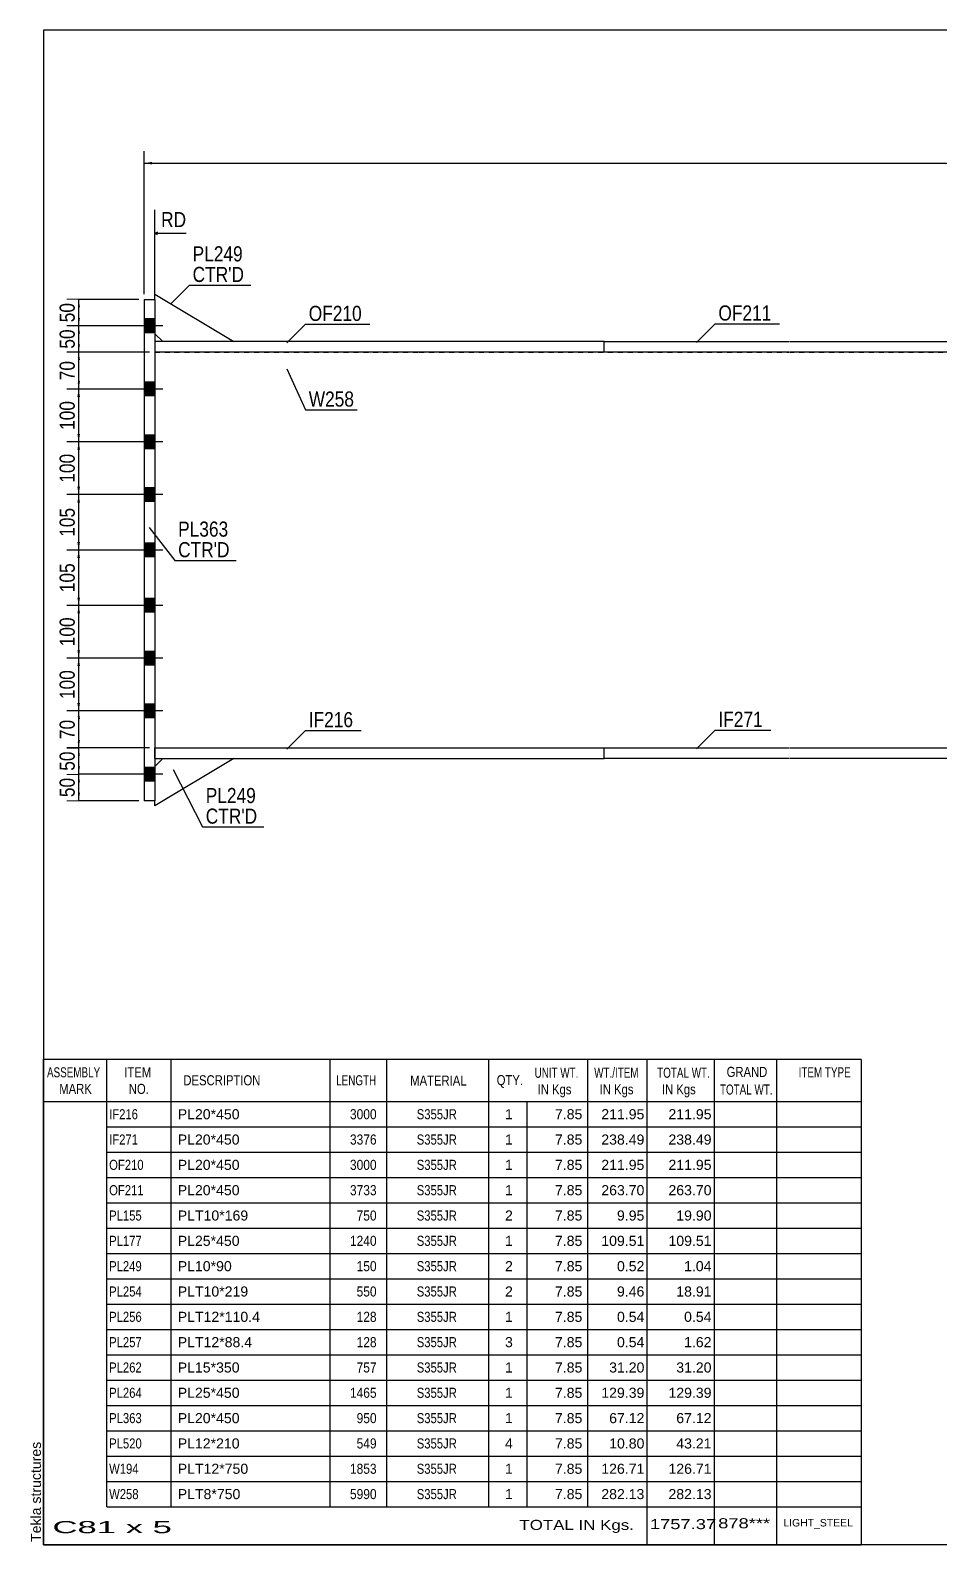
# Model space of a CAD drawing. Header units: millimetres. Extents: x -323 to 89, y -154 to 134.
# Drawn here: x -323.1 to -150.8, y -153.5 to 133.5 of the extents above; entities that cross this region are included whole.
import ezdxf

# ---------------------------------------------------------------- set-up
doc = ezdxf.new("R2010")
doc.units = ezdxf.units.MM
doc.linetypes.add('DXK_LINE_DOT1', pattern=[1.8814, 0.9407, -0.9407])
doc.styles.add('Arial', font='ARIAL.TTF', dxfattribs={"height": 0.2})
doc.styles.add('Arial Narrow', font='ARIALN.TTF', dxfattribs={"height": 0.2})

# ---------------------------------------------------------------- blocks, each defined once
blk = doc.blocks.new('Unknown-622304019-1210')
at = {"color": 5, "linetype": 'Continuous'}
for p, q in [((89.43, 133.51), (-320.57, 133.51)), ((-320.57, 133.51), (-320.57, -153.49)), ((89.43, -153.49), (89.43, 133.51)), ((-320.57, -153.49), (89.43, -153.49))]:
    blk.add_line(p, q, dxfattribs=at)
at = {"color": 174, "linetype": 'Continuous', "style": 'Arial'}
blk.add_text('Tekla structures', height=1.9102, rotation=90, dxfattribs=at).set_placement((-321.07, -152.99))
blk = doc.blocks.new('Part-622304019-8116 - 1231')
at = {"color": 2, "linetype": 'Continuous'}
for p, q in [((-299.5, 74.5), (-299.5, 72.5)), ((-249.5, 74.5), (-299.5, 74.5)), ((-249.5, 72.5), (-299.5, 72.5)), ((-214.4, 74.5), (-249.4, 74.5)), ((-214.4, 72.5), (-249.4, 72.5)), ((-214.4, 72.5), (-214.4, 74.5))]:
    blk.add_line(p, q, dxfattribs=at)
blk = doc.blocks.new('Part-622304019-8117 - 1231')
at = {"color": 2, "linetype": 'Continuous'}
for p, q in [((-214.4, 74.5), (-179.4, 74.5)), ((-214.4, 72.5), (-214.4, 74.5)), ((-179.4, 72.5), (-214.4, 72.5)), ((-179.3, 74.5), (-70.05, 74.5)), ((-70.05, 72.5), (-179.3, 72.5)), ((-70.05, 74.5), (-70.05, 72.5))]:
    blk.add_line(p, q, dxfattribs=at)
blk = doc.blocks.new('Part-622304019-8121 - 1231')
at = {"color": 2, "linetype": 'Continuous'}
for p, q in [((-299.5, -4.5), (-299.5, -2.5)), ((-299.5, -2.5), (-249.5, -2.5)), ((-249.4, -2.5), (-214.4, -2.5)), ((-214.4, -4.5), (-214.4, -2.5)), ((-299.5, -4.5), (-249.5, -4.5)), ((-249.4, -4.5), (-214.4, -4.5))]:
    blk.add_line(p, q, dxfattribs=at)
blk = doc.blocks.new('Part-622304019-8134 - 1231')
at = {"color": 2, "linetype": 'Continuous'}
for p, q in [((-301.5, 82.5), (-299.5, 82.5)), ((-301.5, 82.5), (-301.5, -12.5)), ((-299.5, 82.5), (-299.5, -12.5)), ((-299.5, -12.5), (-301.5, -12.5))]:
    blk.add_line(p, q, dxfattribs=at)
blk = doc.blocks.new('Part-622304019-8137 - 1231')
at = {"color": 2, "linetype": 'Continuous'}
for p, q in [((-299.5, 82.5), (-299.5, 83.5)), ((-299.5, 83.5), (-284.5, 74.5)), ((-299.5, 76), (-298, 74.5))]:
    blk.add_line(p, q, dxfattribs=at)
at = {"color": 7, "linetype": 'DXK_LINE_DOT1'}
for p, q in [((-299.5, 82.5), (-299.5, 76)), ((-284.5, 74.5), (-298, 74.5))]:
    blk.add_line(p, q, dxfattribs=at)
blk = doc.blocks.new('Part-622304019-8139 - 1231')
at = {"color": 2, "linetype": 'Continuous'}
for p, q in [((-284.5, -4.5), (-299.5, -13.5)), ((-298, -4.5), (-299.5, -6)), ((-299.5, -13.5), (-299.5, -12.5))]:
    blk.add_line(p, q, dxfattribs=at)
at = {"color": 7, "linetype": 'DXK_LINE_DOT1'}
for p, q in [((-298, -4.5), (-284.5, -4.5)), ((-299.5, -6), (-299.5, -12.5))]:
    blk.add_line(p, q, dxfattribs=at)
blk = doc.blocks.new('Part-622304019-8141 - 1231')
at = {"color": 2, "linetype": 'Continuous'}
for p, q in [((-214.4, -4.5), (-214.4, -2.5)), ((-214.4, -2.5), (-179.4, -2.5)), ((-179.3, -2.5), (-105.73, -2.5)), ((-105.73, -2.5), (-105.73, -4.5)), ((-179.4, -4.5), (-214.4, -4.5)), ((-105.73, -4.5), (-179.3, -4.5))]:
    blk.add_line(p, q, dxfattribs=at)
blk = doc.blocks.new('Part-622304019-8154 - 1231')
at = {"color": 7, "linetype": 'DXK_LINE_DOT1'}
for p, q in [((-299.5, 72.5), (-299.5, -2.5)), ((-299.5, 72.5), (-249.5, 72.5)), ((-249.4, 72.5), (-179.4, 72.5)), ((-179.3, 72.5), (-144.3, 72.5)), ((-144.3, 72.5), (-144.3, -2.5)), ((-299.5, -2.5), (-249.5, -2.5)), ((-249.4, -2.5), (-179.4, -2.5)), ((-179.3, -2.5), (-144.3, -2.5))]:
    blk.add_line(p, q, dxfattribs=at)
blk = doc.blocks.new('Bolt-622304019-8164 - 1231')
at = {"linetype": 'Continuous'}
for points in [[(-301.5, 78.8), (-301.5, 76.2), (-299.5, 76.2), (-299.5, 78.8)], [(-301.5, 78.8), (-301.5, 76.2), (-299.5, 76.2), (-299.5, 78.8)], [(-301.5, 66.8), (-301.5, 64.2), (-299.5, 64.2), (-299.5, 66.8)], [(-301.5, 66.8), (-301.5, 64.2), (-299.5, 64.2), (-299.5, 66.8)], [(-301.5, 56.8), (-301.5, 54.2), (-299.5, 54.2), (-299.5, 56.8)], [(-301.5, 56.8), (-301.5, 54.2), (-299.5, 54.2), (-299.5, 56.8)], [(-301.5, 46.8), (-301.5, 44.2), (-299.5, 44.2), (-299.5, 46.8)], [(-301.5, 46.8), (-301.5, 44.2), (-299.5, 44.2), (-299.5, 46.8)], [(-301.5, 36.3), (-301.5, 33.7), (-299.5, 33.7), (-299.5, 36.3)], [(-301.5, 36.3), (-301.5, 33.7), (-299.5, 33.7), (-299.5, 36.3)], [(-301.5, 25.8), (-301.5, 23.2), (-299.5, 23.2), (-299.5, 25.8)], [(-301.5, 25.8), (-301.5, 23.2), (-299.5, 23.2), (-299.5, 25.8)], [(-301.5, 15.8), (-301.5, 13.2), (-299.5, 13.2), (-299.5, 15.8)], [(-301.5, 15.8), (-301.5, 13.2), (-299.5, 13.2), (-299.5, 15.8)], [(-301.5, 5.8), (-301.5, 3.2), (-299.5, 3.2), (-299.5, 5.8)], [(-301.5, 5.8), (-301.5, 3.2), (-299.5, 3.2), (-299.5, 5.8)], [(-301.5, -6.2), (-301.5, -8.8), (-299.5, -8.8), (-299.5, -6.2)], [(-301.5, -6.2), (-301.5, -8.8), (-299.5, -8.8), (-299.5, -6.2)]]:
    blk.add_hatch(color=3, dxfattribs=at).paths.add_polyline_path(points)
at = {"color": 3, "linetype": 'Continuous'}
for p, q in [((-298, 77.5), (-307, 77.5)), ((-298, 77.5), (-307, 77.5)), ((-299.5, 78.8), (-301.5, 78.8)), ((-299.5, 78.8), (-301.5, 78.8)), ((-299.5, 76.2), (-301.5, 76.2)), ((-299.5, 76.2), (-301.5, 76.2)), ((-299.5, 66.8), (-301.5, 66.8)), ((-299.5, 66.8), (-301.5, 66.8)), ((-298, 65.5), (-307, 65.5)), ((-298, 65.5), (-307, 65.5)), ((-299.5, 64.2), (-301.5, 64.2)), ((-299.5, 64.2), (-301.5, 64.2)), ((-298, 55.5), (-307, 55.5)), ((-298, 55.5), (-307, 55.5)), ((-299.5, 56.8), (-301.5, 56.8)), ((-299.5, 56.8), (-301.5, 56.8)), ((-299.5, 54.2), (-301.5, 54.2)), ((-299.5, 54.2), (-301.5, 54.2)), ((-299.5, 46.8), (-301.5, 46.8)), ((-299.5, 46.8), (-301.5, 46.8)), ((-298, 45.5), (-307, 45.5)), ((-298, 45.5), (-307, 45.5)), ((-299.5, 44.2), (-301.5, 44.2)), ((-299.5, 44.2), (-301.5, 44.2)), ((-298, 35), (-307, 35)), ((-298, 35), (-307, 35)), ((-299.5, 36.3), (-301.5, 36.3)), ((-299.5, 36.3), (-301.5, 36.3)), ((-299.5, 33.7), (-301.5, 33.7)), ((-299.5, 33.7), (-301.5, 33.7)), ((-298, 24.5), (-307, 24.5)), ((-298, 24.5), (-307, 24.5)), ((-299.5, 25.8), (-301.5, 25.8)), ((-299.5, 25.8), (-301.5, 25.8)), ((-299.5, 23.2), (-301.5, 23.2)), ((-299.5, 23.2), (-301.5, 23.2)), ((-298, 14.5), (-307, 14.5)), ((-298, 14.5), (-307, 14.5)), ((-299.5, 15.8), (-301.5, 15.8)), ((-299.5, 15.8), (-301.5, 15.8)), ((-299.5, 13.2), (-301.5, 13.2)), ((-299.5, 13.2), (-301.5, 13.2)), ((-299.5, 5.8), (-301.5, 5.8)), ((-299.5, 5.8), (-301.5, 5.8)), ((-298, 4.5), (-307, 4.5)), ((-298, 4.5), (-307, 4.5)), ((-299.5, 3.2), (-301.5, 3.2)), ((-299.5, 3.2), (-301.5, 3.2)), ((-298, -7.5), (-307, -7.5)), ((-298, -7.5), (-307, -7.5)), ((-299.5, -6.2), (-301.5, -6.2)), ((-299.5, -6.2), (-301.5, -6.2)), ((-299.5, -8.8), (-301.5, -8.8)), ((-299.5, -8.8), (-301.5, -8.8))]:
    blk.add_line(p, q, dxfattribs=at)
blk = doc.blocks.new('StraightDimension-622304019-11307 - 1231')
at = {"linetype": 'Continuous'}
for points in [[(-314.17, 44), (-313.92, 45.5), (-313.67, 44)], [(-313.67, 36.5), (-313.92, 35), (-314.17, 36.5)]]:
    blk.add_hatch(color=7, dxfattribs=at).paths.add_polyline_path(points)
at = {"color": 7, "linetype": 'Continuous'}
for p, q in [((-306.25, 45.5), (-316.17, 45.5)), ((-313.92, 35), (-313.92, 45.5)), ((-306.25, 35), (-316.17, 35))]:
    blk.add_line(p, q, dxfattribs=at)
at = {"color": 0}
blk.add_wipeout([(-314.07, 43.59), (-318.27, 43.59), (-318.27, 36.91), (-314.07, 36.91)], dxfattribs=at)
at = {"color": 3, "style": 'Arial Narrow'}
blk.add_text('105', height=2.863, rotation=90.0002, dxfattribs=at).set_placement((-314.67, 37.51))
blk = doc.blocks.new('StraightDimension-622304019-11302 - 1231')
at = {"linetype": 'Continuous'}
for points in [[(-314.17, 81), (-313.92, 82.5), (-313.67, 81)], [(-313.67, 79), (-313.92, 77.5), (-314.17, 79)]]:
    blk.add_hatch(color=7, dxfattribs=at).paths.add_polyline_path(points)
at = {"color": 7, "linetype": 'Continuous'}
for p, q in [((-302.5, 82.5), (-316.17, 82.5)), ((-313.92, 77.5), (-313.92, 82.5)), ((-306.25, 77.5), (-316.17, 77.5))]:
    blk.add_line(p, q, dxfattribs=at)
at = {"color": 0}
blk.add_wipeout([(-314.07, 82.43), (-318.27, 82.43), (-318.27, 77.57), (-314.07, 77.57)], dxfattribs=at)
at = {"color": 3, "style": 'Arial Narrow'}
blk.add_text('50', height=2.863, rotation=90.0002, dxfattribs=at).set_placement((-314.67, 78.17))
blk = doc.blocks.new('StraightDimension-622304019-11308 - 1231')
at = {"linetype": 'Continuous'}
for points in [[(-314.17, 33.5), (-313.92, 35), (-313.67, 33.5)], [(-313.67, 26), (-313.92, 24.5), (-314.17, 26)]]:
    blk.add_hatch(color=7, dxfattribs=at).paths.add_polyline_path(points)
at = {"color": 7, "linetype": 'Continuous'}
for p, q in [((-306.25, 35), (-316.17, 35)), ((-313.92, 24.5), (-313.92, 35)), ((-306.25, 24.5), (-316.17, 24.5))]:
    blk.add_line(p, q, dxfattribs=at)
at = {"color": 0}
blk.add_wipeout([(-314.07, 33.09), (-318.27, 33.09), (-318.27, 26.41), (-314.07, 26.41)], dxfattribs=at)
at = {"color": 3, "style": 'Arial Narrow'}
blk.add_text('105', height=2.863, rotation=90.0002, dxfattribs=at).set_placement((-314.67, 27.01))
blk = doc.blocks.new('StraightDimension-622304019-11823 - 1231')
at = {"linetype": 'Continuous'}
blk.add_hatch(color=7, dxfattribs=at).paths.add_polyline_path([(-107.23, 94.5), (-105.73, 94.25), (-107.23, 94)])
at = {"color": 7, "linetype": 'Continuous'}
for p, q in [((-105.73, -1.5), (-105.73, 98.75)), ((-115.79, 94.25), (-105.73, 94.25))]:
    blk.add_line(p, q, dxfattribs=at)
at = {"color": 0, "linetype": 'Continuous'}
blk.add_wipeout([(-292.97, 95.6), (-292.97, 99.8), (-298.91, 99.8), (-298.91, 95.6)], dxfattribs=at)
at = {"color": 7, "linetype": 'Continuous'}
for p, q in [((-299.5, 83.5), (-299.5, 99.5)), ((-299, 95.25), (-299.5, 95)), ((-299, 94.75), (-299.5, 95)), ((-293.57, 95), (-299.5, 95))]:
    blk.add_line(p, q, dxfattribs=at)
at = {"color": 3, "linetype": 'Continuous', "style": 'Arial Narrow'}
blk.add_text('RD', height=2.863, dxfattribs=at).set_placement((-298.31, 96.2))
at = {"color": 0}
blk.add_wipeout([(-106.5, 95.15), (-106.5, 99.35), (-115.02, 99.35), (-115.02, 95.15)], dxfattribs=at)
at = {"color": 3, "style": 'Arial Narrow'}
blk.add_text('6376', height=2.863, dxfattribs=at).set_placement((-114.42, 95.75))
blk = doc.blocks.new('StraightDimension-622304019-11313 - 1231')
at = {"linetype": 'Continuous'}
for points in [[(-314.17, -9), (-313.92, -7.5), (-313.67, -9)], [(-313.67, -11), (-313.92, -12.5), (-314.17, -11)]]:
    blk.add_hatch(color=7, dxfattribs=at).paths.add_polyline_path(points)
at = {"color": 7, "linetype": 'Continuous'}
for p, q in [((-306.25, -7.5), (-316.17, -7.5)), ((-313.92, -12.5), (-313.92, -7.5)), ((-302.5, -12.5), (-316.17, -12.5))]:
    blk.add_line(p, q, dxfattribs=at)
at = {"color": 0}
blk.add_wipeout([(-314.07, -7.57), (-318.27, -7.57), (-318.27, -12.43), (-314.07, -12.43)], dxfattribs=at)
at = {"color": 3, "style": 'Arial Narrow'}
blk.add_text('50', height=2.863, rotation=90.0002, dxfattribs=at).set_placement((-314.67, -11.83))
blk = doc.blocks.new('StraightDimension-622304019-11312 - 1231')
at = {"linetype": 'Continuous'}
for points in [[(-314.17, -4), (-313.92, -2.5), (-313.67, -4)], [(-313.67, -6), (-313.92, -7.5), (-314.17, -6)]]:
    blk.add_hatch(color=7, dxfattribs=at).paths.add_polyline_path(points)
at = {"color": 7, "linetype": 'Continuous'}
for p, q in [((-300.5, -2.5), (-316.17, -2.5)), ((-313.92, -7.5), (-313.92, -2.5)), ((-306.25, -7.5), (-316.17, -7.5))]:
    blk.add_line(p, q, dxfattribs=at)
at = {"color": 0}
blk.add_wipeout([(-314.07, -2.57), (-318.27, -2.57), (-318.27, -7.43), (-314.07, -7.43)], dxfattribs=at)
at = {"color": 3, "style": 'Arial Narrow'}
blk.add_text('50', height=2.863, rotation=90.0002, dxfattribs=at).set_placement((-314.67, -6.83))
blk = doc.blocks.new('StraightDimension-622304019-11311 - 1231')
at = {"linetype": 'Continuous'}
for points in [[(-314.17, 3), (-313.92, 4.5), (-313.67, 3)], [(-313.67, -1), (-313.92, -2.5), (-314.17, -1)]]:
    blk.add_hatch(color=7, dxfattribs=at).paths.add_polyline_path(points)
at = {"color": 7, "linetype": 'Continuous'}
for p, q in [((-306.25, 4.5), (-316.17, 4.5)), ((-313.92, -2.5), (-313.92, 4.5)), ((-300.5, -2.5), (-316.17, -2.5))]:
    blk.add_line(p, q, dxfattribs=at)
at = {"color": 0}
blk.add_wipeout([(-314.07, 3.43), (-318.27, 3.43), (-318.27, -1.43), (-314.07, -1.43)], dxfattribs=at)
at = {"color": 3, "style": 'Arial Narrow'}
blk.add_text('70', height=2.863, rotation=90.0002, dxfattribs=at).set_placement((-314.67, -0.83))
blk = doc.blocks.new('StraightDimension-622304019-11305 - 1231')
at = {"linetype": 'Continuous'}
for points in [[(-314.17, 64.02), (-313.92, 65.52), (-313.67, 64.02)], [(-313.67, 57), (-313.92, 55.5), (-314.17, 57)]]:
    blk.add_hatch(color=7, dxfattribs=at).paths.add_polyline_path(points)
at = {"color": 7, "linetype": 'Continuous'}
for p, q in [((-306.25, 65.52), (-316.17, 65.52)), ((-313.92, 55.5), (-313.92, 65.52)), ((-306.25, 55.5), (-316.17, 55.5))]:
    blk.add_line(p, q, dxfattribs=at)
at = {"color": 0}
blk.add_wipeout([(-314.07, 63.85), (-318.27, 63.85), (-318.27, 57.17), (-314.07, 57.17)], dxfattribs=at)
at = {"color": 3, "style": 'Arial Narrow'}
blk.add_text('100', height=2.863, rotation=90.0002, dxfattribs=at).set_placement((-314.67, 57.77))
blk = doc.blocks.new('StraightDimension-622304019-11306 - 1231')
at = {"linetype": 'Continuous'}
for points in [[(-314.17, 54), (-313.92, 55.5), (-313.67, 54)], [(-313.67, 47), (-313.92, 45.5), (-314.17, 47)]]:
    blk.add_hatch(color=7, dxfattribs=at).paths.add_polyline_path(points)
at = {"color": 7, "linetype": 'Continuous'}
for p, q in [((-306.25, 55.5), (-316.17, 55.5)), ((-313.92, 45.5), (-313.92, 55.5)), ((-306.25, 45.5), (-316.17, 45.5))]:
    blk.add_line(p, q, dxfattribs=at)
at = {"color": 0}
blk.add_wipeout([(-314.07, 53.84), (-318.27, 53.84), (-318.27, 47.16), (-314.07, 47.16)], dxfattribs=at)
at = {"color": 3, "style": 'Arial Narrow'}
blk.add_text('100', height=2.863, rotation=90.0002, dxfattribs=at).set_placement((-314.67, 47.76))
blk = doc.blocks.new('StraightDimension-622304019-1991 - 1231')
at = {"linetype": 'Continuous'}
for points in [[(-300, 108.08), (-301.5, 108.33), (-300, 108.58)], [(52.45, 108.58), (53.95, 108.33), (52.45, 108.08)]]:
    blk.add_hatch(color=7, dxfattribs=at).paths.add_polyline_path(points)
at = {"color": 7, "linetype": 'Continuous'}
for p, q in [((-301.5, 83.5), (-301.5, 110.58)), ((53.95, 73.5), (53.95, 110.58)), ((-301.5, 108.33), (53.95, 108.33))]:
    blk.add_line(p, q, dxfattribs=at)
at = {"color": 0}
blk.add_wipeout([(-119.52, 108.48), (-119.52, 112.68), (-128.03, 112.68), (-128.03, 108.48)], dxfattribs=at)
at = {"color": 3, "style": 'Arial Narrow'}
blk.add_text('7993', height=2.863, dxfattribs=at).set_placement((-127.43, 109.08))
blk = doc.blocks.new('StraightDimension-622304019-11303 - 1231')
at = {"linetype": 'Continuous'}
for points in [[(-314.17, 76), (-313.92, 77.5), (-313.67, 76)], [(-313.67, 74), (-313.92, 72.5), (-314.17, 74)]]:
    blk.add_hatch(color=7, dxfattribs=at).paths.add_polyline_path(points)
at = {"color": 7, "linetype": 'Continuous'}
for p, q in [((-306.25, 77.5), (-316.17, 77.5)), ((-313.92, 72.5), (-313.92, 77.5)), ((-300.5, 72.5), (-316.17, 72.5))]:
    blk.add_line(p, q, dxfattribs=at)
at = {"color": 0}
blk.add_wipeout([(-314.07, 77.43), (-318.27, 77.43), (-318.27, 72.57), (-314.07, 72.57)], dxfattribs=at)
at = {"color": 3, "style": 'Arial Narrow'}
blk.add_text('50', height=2.863, rotation=90.0002, dxfattribs=at).set_placement((-314.67, 73.17))
blk = doc.blocks.new('StraightDimension-622304019-11304 - 1231')
at = {"linetype": 'Continuous'}
for points in [[(-314.17, 71), (-313.92, 72.5), (-313.67, 71)], [(-313.67, 67.02), (-313.92, 65.52), (-314.17, 67.02)]]:
    blk.add_hatch(color=7, dxfattribs=at).paths.add_polyline_path(points)
at = {"color": 7, "linetype": 'Continuous'}
for p, q in [((-300.5, 72.5), (-316.17, 72.5)), ((-313.92, 65.52), (-313.92, 72.5)), ((-306.25, 65.52), (-316.17, 65.52))]:
    blk.add_line(p, q, dxfattribs=at)
at = {"color": 0}
blk.add_wipeout([(-314.07, 71.44), (-318.27, 71.44), (-318.27, 66.58), (-314.07, 66.58)], dxfattribs=at)
at = {"color": 3, "style": 'Arial Narrow'}
blk.add_text('70', height=2.863, rotation=90.0002, dxfattribs=at).set_placement((-314.67, 67.18))
blk = doc.blocks.new('StraightDimension-622304019-11309 - 1231')
at = {"linetype": 'Continuous'}
for points in [[(-314.17, 23), (-313.92, 24.5), (-313.67, 23)], [(-313.67, 16), (-313.92, 14.5), (-314.17, 16)]]:
    blk.add_hatch(color=7, dxfattribs=at).paths.add_polyline_path(points)
at = {"color": 7, "linetype": 'Continuous'}
for p, q in [((-306.25, 24.5), (-316.17, 24.5)), ((-313.92, 14.5), (-313.92, 24.5)), ((-306.25, 14.5), (-316.17, 14.5))]:
    blk.add_line(p, q, dxfattribs=at)
at = {"color": 0}
blk.add_wipeout([(-314.07, 22.84), (-318.27, 22.84), (-318.27, 16.16), (-314.07, 16.16)], dxfattribs=at)
at = {"color": 3, "style": 'Arial Narrow'}
blk.add_text('100', height=2.863, rotation=90.0002, dxfattribs=at).set_placement((-314.67, 16.76))
blk = doc.blocks.new('StraightDimension-622304019-11310 - 1231')
at = {"linetype": 'Continuous'}
for points in [[(-314.17, 13), (-313.92, 14.5), (-313.67, 13)], [(-313.67, 6), (-313.92, 4.5), (-314.17, 6)]]:
    blk.add_hatch(color=7, dxfattribs=at).paths.add_polyline_path(points)
at = {"color": 7, "linetype": 'Continuous'}
for p, q in [((-306.25, 14.5), (-316.17, 14.5)), ((-313.92, 4.5), (-313.92, 14.5)), ((-306.25, 4.5), (-316.17, 4.5))]:
    blk.add_line(p, q, dxfattribs=at)
at = {"color": 0}
blk.add_wipeout([(-314.07, 12.84), (-318.27, 12.84), (-318.27, 6.16), (-314.07, 6.16)], dxfattribs=at)
at = {"color": 3, "style": 'Arial Narrow'}
blk.add_text('100', height=2.863, rotation=90.0002, dxfattribs=at).set_placement((-314.67, 6.76))
blk = doc.blocks.new('CBS_BOM-622304019-13634')
at = {"color": 7, "linetype": 'Continuous'}
for p, q in [((-320.6, -69.52), (-320.6, -61.52)), ((-320.6, -61.52), (-165.68, -61.52)), ((-308.6, -69.52), (-308.6, -61.52)), ((-296.41, -69.52), (-296.41, -61.52)), ((-266.25, -69.52), (-266.25, -61.52)), ((-255.57, -69.52), (-255.57, -61.52)), ((-236.25, -69.52), (-236.25, -61.52)), ((-217.45, -69.52), (-217.45, -61.52)), ((-206.24, -69.52), (-206.24, -61.52)), ((-193.45, -69.52), (-193.45, -61.52)), ((-181.7, -69.52), (-181.7, -61.52)), ((-165.68, -61.53), (-165.68, -69.51)), ((-320.6, -69.52), (-165.68, -69.52)), ((-320.6, -74.32), (-320.6, -69.52)), ((-308.6, -74.32), (-308.6, -69.52)), ((-296.41, -74.32), (-296.41, -69.52)), ((-266.25, -74.32), (-266.25, -69.52)), ((-255.57, -74.32), (-255.57, -69.52)), ((-236.25, -74.32), (-236.25, -69.52)), ((-228.99, -74.32), (-228.99, -69.52)), ((-217.45, -74.32), (-217.45, -69.52)), ((-206.24, -74.32), (-206.24, -69.52)), ((-193.45, -74.32), (-193.45, -69.52)), ((-181.69, -74.32), (-181.69, -69.52)), ((-165.68, -69.52), (-165.68, -74.32)), ((-320.6, -79.12), (-320.6, -74.32)), ((-308.6, -74.32), (-165.68, -74.32)), ((-308.6, -79.12), (-308.6, -74.32)), ((-296.41, -79.12), (-296.41, -74.32)), ((-266.25, -79.12), (-266.25, -74.32)), ((-255.57, -79.12), (-255.57, -74.32)), ((-236.25, -79.12), (-236.25, -74.32)), ((-228.99, -79.12), (-228.99, -74.32)), ((-217.45, -79.12), (-217.45, -74.32)), ((-206.24, -79.12), (-206.24, -74.32)), ((-193.45, -79.12), (-193.45, -74.32)), ((-181.69, -79.12), (-181.69, -74.32)), ((-165.68, -74.32), (-165.68, -79.12)), ((-320.6, -83.92), (-320.6, -79.12)), ((-308.6, -79.12), (-165.68, -79.12)), ((-308.6, -83.92), (-308.6, -79.12)), ((-296.41, -83.92), (-296.41, -79.12)), ((-266.25, -83.92), (-266.25, -79.12)), ((-255.57, -83.92), (-255.57, -79.12)), ((-236.25, -83.92), (-236.25, -79.12)), ((-228.99, -83.92), (-228.99, -79.12)), ((-217.45, -83.92), (-217.45, -79.12)), ((-206.24, -83.92), (-206.24, -79.12)), ((-193.45, -83.92), (-193.45, -79.12)), ((-181.69, -83.92), (-181.69, -79.12)), ((-165.68, -79.12), (-165.68, -83.92)), ((-320.6, -88.72), (-320.6, -83.92)), ((-308.6, -83.92), (-165.68, -83.92)), ((-308.6, -88.72), (-308.6, -83.92)), ((-296.41, -88.72), (-296.41, -83.92)), ((-266.25, -88.72), (-266.25, -83.92)), ((-255.57, -88.72), (-255.57, -83.92)), ((-236.25, -88.72), (-236.25, -83.92)), ((-228.99, -88.72), (-228.99, -83.92)), ((-217.45, -88.72), (-217.45, -83.92)), ((-206.24, -88.72), (-206.24, -83.92)), ((-193.45, -88.72), (-193.45, -83.92)), ((-181.69, -88.72), (-181.69, -83.92)), ((-165.68, -83.92), (-165.68, -88.72)), ((-320.6, -93.52), (-320.6, -88.72)), ((-308.6, -88.72), (-165.68, -88.72)), ((-308.6, -93.52), (-308.6, -88.72)), ((-296.41, -93.52), (-296.41, -88.72)), ((-266.25, -93.52), (-266.25, -88.72)), ((-255.57, -93.52), (-255.57, -88.72)), ((-236.25, -93.52), (-236.25, -88.72)), ((-228.99, -93.52), (-228.99, -88.72)), ((-217.45, -93.52), (-217.45, -88.72)), ((-206.24, -93.52), (-206.24, -88.72)), ((-193.45, -93.52), (-193.45, -88.72)), ((-181.69, -93.52), (-181.69, -88.72)), ((-165.68, -88.72), (-165.68, -93.52)), ((-320.6, -98.32), (-320.6, -93.52)), ((-308.6, -93.52), (-165.68, -93.52)), ((-308.6, -98.32), (-308.6, -93.52)), ((-296.41, -98.32), (-296.41, -93.52)), ((-266.25, -98.32), (-266.25, -93.52)), ((-255.57, -98.32), (-255.57, -93.52)), ((-236.25, -98.32), (-236.25, -93.52)), ((-228.99, -98.32), (-228.99, -93.52)), ((-217.45, -98.32), (-217.45, -93.52)), ((-206.24, -98.32), (-206.24, -93.52)), ((-193.45, -98.32), (-193.45, -93.52)), ((-181.69, -98.32), (-181.69, -93.52)), ((-165.68, -93.52), (-165.68, -98.32)), ((-320.6, -103.12), (-320.6, -98.32)), ((-308.6, -98.32), (-165.68, -98.32)), ((-308.6, -103.12), (-308.6, -98.32)), ((-296.41, -103.12), (-296.41, -98.32)), ((-266.25, -103.12), (-266.25, -98.32)), ((-255.57, -103.12), (-255.57, -98.32)), ((-236.25, -103.12), (-236.25, -98.32)), ((-228.99, -103.12), (-228.99, -98.32)), ((-217.45, -103.12), (-217.45, -98.32)), ((-206.24, -103.12), (-206.24, -98.32)), ((-193.45, -103.12), (-193.45, -98.32)), ((-181.69, -103.12), (-181.69, -98.32)), ((-165.68, -98.32), (-165.68, -103.12)), ((-320.6, -107.92), (-320.6, -103.12)), ((-308.6, -103.12), (-165.68, -103.12)), ((-308.6, -107.92), (-308.6, -103.12)), ((-296.41, -107.92), (-296.41, -103.12)), ((-266.25, -107.92), (-266.25, -103.12)), ((-255.57, -107.92), (-255.57, -103.12)), ((-236.25, -107.92), (-236.25, -103.12)), ((-228.99, -107.92), (-228.99, -103.12)), ((-217.45, -107.92), (-217.45, -103.12)), ((-206.24, -107.92), (-206.24, -103.12)), ((-193.45, -107.92), (-193.45, -103.12)), ((-181.69, -107.92), (-181.69, -103.12)), ((-165.68, -103.12), (-165.68, -107.92)), ((-320.6, -112.72), (-320.6, -107.92)), ((-308.6, -107.92), (-165.68, -107.92)), ((-308.6, -112.72), (-308.6, -107.92)), ((-296.41, -112.72), (-296.41, -107.92)), ((-266.25, -112.72), (-266.25, -107.92)), ((-255.57, -112.72), (-255.57, -107.92)), ((-236.25, -112.72), (-236.25, -107.92)), ((-228.99, -112.72), (-228.99, -107.92)), ((-217.45, -112.72), (-217.45, -107.92)), ((-206.24, -112.72), (-206.24, -107.92)), ((-193.45, -112.72), (-193.45, -107.92)), ((-181.69, -112.72), (-181.69, -107.92)), ((-165.68, -107.92), (-165.68, -112.72)), ((-320.6, -117.52), (-320.6, -112.72)), ((-308.6, -112.72), (-165.68, -112.72)), ((-308.6, -117.52), (-308.6, -112.72)), ((-296.41, -117.52), (-296.41, -112.72)), ((-266.25, -117.52), (-266.25, -112.72)), ((-255.57, -117.52), (-255.57, -112.72)), ((-236.25, -117.52), (-236.25, -112.72)), ((-228.99, -117.52), (-228.99, -112.72)), ((-217.45, -117.52), (-217.45, -112.72)), ((-206.24, -117.52), (-206.24, -112.72)), ((-193.45, -117.52), (-193.45, -112.72)), ((-181.69, -117.52), (-181.69, -112.72)), ((-165.68, -112.72), (-165.68, -117.52)), ((-320.6, -122.32), (-320.6, -117.52)), ((-308.6, -117.52), (-165.68, -117.52)), ((-308.6, -122.32), (-308.6, -117.52)), ((-296.41, -122.32), (-296.41, -117.52)), ((-266.25, -122.32), (-266.25, -117.52)), ((-255.57, -122.32), (-255.57, -117.52)), ((-236.25, -122.32), (-236.25, -117.52)), ((-228.99, -122.32), (-228.99, -117.52)), ((-217.45, -122.32), (-217.45, -117.52)), ((-206.24, -122.32), (-206.24, -117.52)), ((-193.45, -122.32), (-193.45, -117.52)), ((-181.69, -122.32), (-181.69, -117.52)), ((-165.68, -117.52), (-165.68, -122.32)), ((-320.6, -127.12), (-320.6, -122.32)), ((-308.6, -122.32), (-165.68, -122.32)), ((-308.6, -127.12), (-308.6, -122.32)), ((-296.41, -127.12), (-296.41, -122.32)), ((-266.25, -127.12), (-266.25, -122.32)), ((-255.57, -127.12), (-255.57, -122.32)), ((-236.25, -127.12), (-236.25, -122.32)), ((-228.99, -127.12), (-228.99, -122.32)), ((-217.45, -127.12), (-217.45, -122.32)), ((-206.24, -127.12), (-206.24, -122.32)), ((-193.45, -127.12), (-193.45, -122.32)), ((-181.69, -127.12), (-181.69, -122.32)), ((-165.68, -122.32), (-165.68, -127.12)), ((-320.6, -131.92), (-320.6, -127.12)), ((-308.6, -127.12), (-165.68, -127.12)), ((-308.6, -131.92), (-308.6, -127.12)), ((-296.41, -131.92), (-296.41, -127.12)), ((-266.25, -131.92), (-266.25, -127.12)), ((-255.57, -131.92), (-255.57, -127.12)), ((-236.25, -131.92), (-236.25, -127.12)), ((-228.99, -131.92), (-228.99, -127.12)), ((-217.45, -131.92), (-217.45, -127.12)), ((-206.24, -131.92), (-206.24, -127.12)), ((-193.45, -131.92), (-193.45, -127.12)), ((-181.69, -131.92), (-181.69, -127.12)), ((-165.68, -127.12), (-165.68, -131.92)), ((-320.6, -136.72), (-320.6, -131.92)), ((-308.6, -131.92), (-165.68, -131.92)), ((-308.6, -136.72), (-308.6, -131.92)), ((-296.41, -136.72), (-296.41, -131.92)), ((-266.25, -136.72), (-266.25, -131.92)), ((-255.57, -136.72), (-255.57, -131.92)), ((-236.25, -136.72), (-236.25, -131.92)), ((-228.99, -136.72), (-228.99, -131.92)), ((-217.45, -136.72), (-217.45, -131.92)), ((-206.24, -136.72), (-206.24, -131.92)), ((-193.45, -136.72), (-193.45, -131.92)), ((-181.69, -136.72), (-181.69, -131.92)), ((-165.68, -131.92), (-165.68, -136.72)), ((-320.6, -141.52), (-320.6, -136.72)), ((-308.6, -136.72), (-165.68, -136.72)), ((-308.6, -141.52), (-308.6, -136.72)), ((-296.41, -141.52), (-296.41, -136.72)), ((-266.25, -141.52), (-266.25, -136.72)), ((-255.57, -141.52), (-255.57, -136.72)), ((-236.25, -141.52), (-236.25, -136.72)), ((-228.99, -141.52), (-228.99, -136.72)), ((-217.45, -141.52), (-217.45, -136.72)), ((-206.24, -141.52), (-206.24, -136.72)), ((-193.45, -141.52), (-193.45, -136.72)), ((-181.69, -141.52), (-181.69, -136.72)), ((-165.68, -136.72), (-165.68, -141.52)), ((-320.6, -146.32), (-320.6, -141.52)), ((-308.6, -141.52), (-165.68, -141.52)), ((-308.6, -146.32), (-308.6, -141.52)), ((-296.41, -146.32), (-296.41, -141.52)), ((-266.25, -146.32), (-266.25, -141.52)), ((-255.57, -146.32), (-255.57, -141.52)), ((-236.25, -146.32), (-236.25, -141.52)), ((-228.99, -146.32), (-228.99, -141.52)), ((-217.45, -146.32), (-217.45, -141.52)), ((-206.24, -146.32), (-206.24, -141.52)), ((-193.45, -146.32), (-193.45, -141.52)), ((-181.69, -146.32), (-181.69, -141.52)), ((-165.68, -141.52), (-165.68, -146.32)), ((-320.6, -153.52), (-320.6, -146.34)), ((-308.6, -146.32), (-165.68, -146.32)), ((-206.24, -153.52), (-206.24, -146.34)), ((-193.45, -153.52), (-193.45, -146.34)), ((-181.65, -153.52), (-181.65, -146.34)), ((-165.68, -146.32), (-165.68, -153.52)), ((-320.6, -153.52), (-165.68, -153.52))]:
    blk.add_line(p, q, dxfattribs=at)
at = {"color": 3, "linetype": 'Continuous', "style": 'Arial'}
for s, height, width, p in [('ASSEMBLY', 1.91, 0.7, (-319.92, -64.94)), ('ITEM', 1.91, 0.8, (-305.27, -64.94)), ('UNIT WT.', 1.91, 0.7, (-227.56, -65.02)), ('WT./ITEM', 1.91, 0.7, (-216.27, -65.02)), ('TOTAL WT.', 1.91, 0.7, (-204.33, -65.02)), ('GRAND', 1.91, 0.8, (-191.18, -64.86)), ('ITEM TYPE', 1.91, 0.7, (-177.54, -64.94)), ('DESCRIPTION', 1.9102, 0.8, (-294.09, -66.45)), ('LENGTH', 1.91, 0.7, (-265.14, -66.45)), ('MATERIAL', 1.91, 0.8, (-251.12, -66.5)), ('QTY.', 1.91, 0.8, (-234.73, -66.42)), ('MARK', 1.91, 0.8, (-317.6, -68.08)), ('NO.', 1.91, 0.8, (-304.42, -68.08)), ('IN Kgs', 1.91, 0.8, (-226.98, -68.16)), ('IN Kgs', 1.91, 0.8, (-215.23, -68.16)), ('IN Kgs', 1.91, 0.8, (-203.44, -68.16)), ('TOTAL WT.', 1.91, 0.7, (-192.44, -68.2))]:
    blk.add_text(s, height=height, dxfattribs=dict(at, width=width)).set_placement(p)
at = {"color": 7, "linetype": 'Continuous', "style": 'Arial'}
for s, width, p in [('IF216', 0.8, (-308.15, -72.88)), ('3000', 0.85, (-262.53, -72.88)), ('S355JR', 0.8, (-249.88, -72.88)), ('IF271', 0.8, (-308.15, -77.68)), ('3376', 0.85, (-262.53, -77.68)), ('S355JR', 0.8, (-249.88, -77.68)), ('OF210', 0.8, (-308.15, -82.48)), ('3000', 0.85, (-262.53, -82.48)), ('S355JR', 0.8, (-249.88, -82.48)), ('OF211', 0.8, (-308.15, -87.28)), ('3733', 0.85, (-262.53, -87.28)), ('S355JR', 0.8, (-249.88, -87.28)), ('PL155', 0.8, (-308.15, -92.08)), ('750', 0.85, (-261.27, -92.08)), ('S355JR', 0.8, (-249.88, -92.08)), ('PL177', 0.8, (-308.15, -96.88)), ('1240', 0.85, (-262.53, -96.88)), ('S355JR', 0.8, (-249.88, -96.88)), ('PL249', 0.8, (-308.15, -101.68)), ('150', 0.85, (-261.27, -101.68)), ('S355JR', 0.8, (-249.88, -101.68)), ('PL254', 0.8, (-308.15, -106.48)), ('550', 0.85, (-261.27, -106.48)), ('S355JR', 0.8, (-249.88, -106.48)), ('PL256', 0.8, (-308.15, -111.28)), ('128', 0.85, (-261.27, -111.28)), ('S355JR', 0.8, (-249.88, -111.28)), ('PL257', 0.8, (-308.15, -116.08)), ('128', 0.85, (-261.27, -116.08)), ('S355JR', 0.8, (-249.88, -116.08)), ('PL262', 0.8, (-308.15, -120.88)), ('757', 0.85, (-261.27, -120.88)), ('S355JR', 0.8, (-249.88, -120.88)), ('PL264', 0.8, (-308.15, -125.68)), ('1465', 0.85, (-262.53, -125.68)), ('S355JR', 0.8, (-249.88, -125.68)), ('PL363', 0.8, (-308.15, -130.48)), ('950', 0.85, (-261.27, -130.48)), ('S355JR', 0.8, (-249.88, -130.48)), ('PL520', 0.8, (-308.15, -135.28)), ('549', 0.85, (-261.27, -135.28)), ('S355JR', 0.8, (-249.88, -135.28)), ('W194', 0.8, (-308.15, -140.08)), ('1853', 0.85, (-262.53, -140.08)), ('S355JR', 0.8, (-249.88, -140.08)), ('W258', 0.8, (-308.15, -144.88)), ('5990', 0.85, (-262.53, -144.88)), ('S355JR', 0.8, (-249.88, -144.88))]:
    blk.add_text(s, height=1.91, dxfattribs=dict(at, width=width)).set_placement(p)
for s, height, p in [('PL20*450', 1.91, (-295.16, -72.88)), ('1', 1.91, (-233.16, -72.88)), ('7.85', 1.91, (-223.7, -72.88)), ('211.95', 1.91, (-214.92, -72.88)), ('211.95', 1.91, (-202.2, -72.88)), ('PL20*450', 1.91, (-295.16, -77.68)), ('1', 1.91, (-233.16, -77.68)), ('7.85', 1.91, (-223.7, -77.68)), ('238.49', 1.91, (-214.92, -77.68)), ('238.49', 1.91, (-202.2, -77.68)), ('PL20*450', 1.91, (-295.16, -82.48)), ('1', 1.91, (-233.16, -82.48)), ('7.85', 1.91, (-223.7, -82.48)), ('211.95', 1.91, (-214.92, -82.48)), ('211.95', 1.91, (-202.2, -82.48)), ('PL20*450', 1.91, (-295.16, -87.28)), ('1', 1.91, (-233.16, -87.28)), ('7.85', 1.91, (-223.7, -87.28)), ('263.70', 1.91, (-214.92, -87.28)), ('263.70', 1.91, (-202.2, -87.28)), ('PLT10*169', 1.91, (-295.16, -92.08)), ('2', 1.91, (-233.16, -92.08)), ('7.85', 1.91, (-223.7, -92.08)), ('9.95', 1.91, (-211.95, -92.08)), ('19.90', 1.91, (-200.72, -92.08)), ('PL25*450', 1.91, (-295.16, -96.88)), ('1', 1.91, (-233.16, -96.88)), ('7.85', 1.91, (-223.7, -96.88)), ('109.51', 1.91, (-214.92, -96.88)), ('109.51', 1.91, (-202.2, -96.88)), ('PL10*90', 1.91, (-295.16, -101.68)), ('2', 1.91, (-233.16, -101.68)), ('7.85', 1.91, (-223.7, -101.68)), ('0.52', 1.91, (-211.95, -101.68)), ('1.04', 1.91, (-199.24, -101.68)), ('PLT10*219', 1.91, (-295.16, -106.48)), ('2', 1.91, (-233.16, -106.48)), ('7.85', 1.91, (-223.7, -106.48)), ('9.46', 1.91, (-211.95, -106.48)), ('18.91', 1.91, (-200.72, -106.48)), ('PLT12*110.4', 1.9102, (-295.16, -111.28)), ('1', 1.91, (-233.16, -111.28)), ('7.85', 1.91, (-223.7, -111.28)), ('0.54', 1.91, (-211.95, -111.28)), ('0.54', 1.91, (-199.24, -111.28)), ('PLT12*88.4', 1.91, (-295.16, -116.08)), ('3', 1.91, (-233.16, -116.08)), ('7.85', 1.91, (-223.7, -116.08)), ('0.54', 1.91, (-211.95, -116.08)), ('1.62', 1.91, (-199.24, -116.08)), ('PL15*350', 1.91, (-295.16, -120.88)), ('1', 1.91, (-233.16, -120.88)), ('7.85', 1.91, (-223.7, -120.88)), ('31.20', 1.91, (-213.43, -120.88)), ('31.20', 1.91, (-200.72, -120.88)), ('PL25*450', 1.91, (-295.16, -125.68)), ('1', 1.91, (-233.16, -125.68)), ('7.85', 1.91, (-223.7, -125.68)), ('129.39', 1.91, (-214.92, -125.68)), ('129.39', 1.91, (-202.2, -125.68)), ('PL20*450', 1.91, (-295.16, -130.48)), ('1', 1.91, (-233.16, -130.48)), ('7.85', 1.91, (-223.7, -130.48)), ('67.12', 1.91, (-213.43, -130.48)), ('67.12', 1.91, (-200.72, -130.48)), ('PL12*210', 1.91, (-295.16, -135.28)), ('4', 1.91, (-233.16, -135.28)), ('7.85', 1.91, (-223.7, -135.28)), ('10.80', 1.91, (-213.43, -135.28)), ('43.21', 1.91, (-200.72, -135.28)), ('PLT12*750', 1.91, (-295.16, -140.08)), ('1', 1.91, (-233.16, -140.08)), ('7.85', 1.91, (-223.7, -140.08)), ('126.71', 1.91, (-214.92, -140.08)), ('126.71', 1.91, (-202.2, -140.08)), ('PLT8*750', 1.91, (-295.16, -144.88)), ('1', 1.91, (-233.16, -144.88)), ('7.85', 1.91, (-223.7, -144.88)), ('282.13', 1.91, (-214.92, -144.88)), ('282.13', 1.91, (-202.2, -144.88))]:
    blk.add_text(s, height=height, dxfattribs=at).set_placement(p)
at = {"color": 6, "linetype": 'Continuous', "style": 'Arial'}
for s, height, width, p in [('C81 x 5', 2.292, 2.05, (-318.88, -151.33)), ('TOTAL IN Kgs.', 1.9102, 1.2, (-230.44, -150.72)), ('1757.37', 1.91, 1.3, (-205.71, -150.57)), ('878***', 1.91, 1.3, (-192.78, -150.41))]:
    blk.add_text(s, height=height, dxfattribs=dict(at, width=width)).set_placement(p)
blk.add_text('LIGHT_STEEL', height=1.4135, dxfattribs=at).set_placement((-180.43, -150.06))
blk = doc.blocks.new('Mark-622304019-8259 - 1231')
at = {"color": 0}
blk.add_wipeout([(-261.75, 62.19), (-261.75, 65.19), (-270.34, 65.19), (-270.34, 62.19)], dxfattribs=at)
blk.add_wipeout([(-261.75, 62.19), (-261.75, 65.19), (-270.34, 65.19), (-270.34, 62.19)], dxfattribs=at)
at = {"color": 7, "linetype": 'Continuous'}
for p, q in [((-274.48, 69.33), (-270.94, 61.59)), ((-270.94, 61.59), (-261.15, 61.59))]:
    blk.add_line(p, q, dxfattribs=at)
at = {"color": 3, "style": 'Arial Narrow'}
blk.add_text('W258', height=2.863, dxfattribs=at).set_placement((-270.34, 62.19))
blk = doc.blocks.new('Mark-622304019-8247 - 1231')
at = {"color": 0}
blk.add_wipeout([(-285.58, 37.54), (-285.58, 40.54), (-295.08, 40.54), (-295.08, 37.54)], dxfattribs=at)
blk.add_wipeout([(-285.58, 37.54), (-285.58, 40.54), (-295.08, 40.54), (-295.08, 37.54)], dxfattribs=at)
blk.add_wipeout([(-285.32, 33.64), (-285.32, 36.64), (-295.08, 36.64), (-295.08, 33.64)], dxfattribs=at)
blk.add_wipeout([(-285.32, 33.64), (-285.32, 36.64), (-295.08, 36.64), (-295.08, 33.64)], dxfattribs=at)
at = {"color": 7, "linetype": 'Continuous'}
for p, q in [((-300.55, 39.28), (-295.68, 33.04)), ((-295.68, 33.04), (-284.08, 33.04))]:
    blk.add_line(p, q, dxfattribs=at)
at = {"color": 3, "style": 'Arial Narrow'}
blk.add_text('PL363', height=2.863, dxfattribs=at).set_placement((-295.08, 37.54))
at = {"color": 1, "style": 'Arial Narrow'}
blk.add_text("CTR'D", height=2.863, dxfattribs=at).set_placement((-295.08, 33.64))
blk = doc.blocks.new('Mark-622304019-8229 - 1231')
at = {"color": 0}
blk.add_wipeout([(-260.29, 78.43), (-260.29, 81.43), (-270.34, 81.43), (-270.34, 78.43)], dxfattribs=at)
blk.add_wipeout([(-260.29, 78.43), (-260.29, 81.43), (-270.34, 81.43), (-270.34, 78.43)], dxfattribs=at)
at = {"color": 7, "linetype": 'Continuous'}
for p, q in [((-274.48, 74.29), (-270.94, 77.83)), ((-270.94, 77.83), (-258.79, 77.83))]:
    blk.add_line(p, q, dxfattribs=at)
at = {"color": 3, "style": 'Arial Narrow'}
blk.add_text('OF210', height=2.863, dxfattribs=at).set_placement((-270.34, 78.43))
blk = doc.blocks.new('Mark-622304019-8232 - 1231')
at = {"color": 0}
blk.add_wipeout([(-182.69, 78.5), (-182.69, 81.5), (-192.74, 81.5), (-192.74, 78.5)], dxfattribs=at)
blk.add_wipeout([(-182.69, 78.5), (-182.69, 81.5), (-192.74, 81.5), (-192.74, 78.5)], dxfattribs=at)
at = {"color": 7, "linetype": 'Continuous'}
for p, q in [((-196.88, 74.36), (-193.34, 77.9)), ((-193.34, 77.9), (-181.19, 77.9))]:
    blk.add_line(p, q, dxfattribs=at)
at = {"color": 3, "style": 'Arial Narrow'}
blk.add_text('OF211', height=2.863, dxfattribs=at).set_placement((-192.74, 78.5))
blk = doc.blocks.new('Mark-622304019-8238 - 1231')
at = {"color": 0}
blk.add_wipeout([(-261.93, 1.43), (-261.93, 4.43), (-270.34, 4.43), (-270.34, 1.43)], dxfattribs=at)
blk.add_wipeout([(-261.93, 1.43), (-261.93, 4.43), (-270.34, 4.43), (-270.34, 1.43)], dxfattribs=at)
at = {"color": 7, "linetype": 'Continuous'}
for p, q in [((-274.48, -2.71), (-270.94, 0.83)), ((-270.94, 0.83), (-260.43, 0.83))]:
    blk.add_line(p, q, dxfattribs=at)
at = {"color": 3, "style": 'Arial Narrow'}
blk.add_text('IF216', height=2.863, dxfattribs=at).set_placement((-270.34, 1.43))
blk = doc.blocks.new('Mark-622304019-8250 - 1231')
at = {"color": 0}
blk.add_wipeout([(-282.83, 89.71), (-282.83, 92.71), (-292.34, 92.71), (-292.34, 89.71)], dxfattribs=at)
blk.add_wipeout([(-282.83, 89.71), (-282.83, 92.71), (-292.34, 92.71), (-292.34, 89.71)], dxfattribs=at)
blk.add_wipeout([(-282.58, 85.81), (-282.58, 88.81), (-292.34, 88.81), (-292.34, 85.81)], dxfattribs=at)
blk.add_wipeout([(-282.58, 85.81), (-282.58, 88.81), (-292.34, 88.81), (-292.34, 85.81)], dxfattribs=at)
at = {"color": 7, "linetype": 'Continuous'}
for p, q in [((-296.47, 81.67), (-292.94, 85.21)), ((-292.94, 85.21), (-281.33, 85.21))]:
    blk.add_line(p, q, dxfattribs=at)
at = {"color": 3, "style": 'Arial Narrow'}
blk.add_text('PL249', height=2.863, dxfattribs=at).set_placement((-292.34, 89.71))
at = {"color": 1, "style": 'Arial Narrow'}
blk.add_text("CTR'D", height=2.863, dxfattribs=at).set_placement((-292.34, 85.81))
blk = doc.blocks.new('Mark-622304019-8253 - 1231')
at = {"color": 0}
blk.add_wipeout([(-280.34, -12.96), (-280.34, -9.96), (-289.85, -9.96), (-289.85, -12.96)], dxfattribs=at)
blk.add_wipeout([(-280.34, -12.96), (-280.34, -9.96), (-289.85, -9.96), (-289.85, -12.96)], dxfattribs=at)
blk.add_wipeout([(-280.09, -16.86), (-280.09, -13.86), (-289.85, -13.86), (-289.85, -16.86)], dxfattribs=at)
blk.add_wipeout([(-280.09, -16.86), (-280.09, -13.86), (-289.85, -13.86), (-289.85, -16.86)], dxfattribs=at)
at = {"color": 7, "linetype": 'Continuous'}
for p, q in [((-296.03, -6.59), (-290.45, -17.46)), ((-290.45, -17.46), (-278.84, -17.46))]:
    blk.add_line(p, q, dxfattribs=at)
at = {"color": 3, "style": 'Arial Narrow'}
blk.add_text('PL249', height=2.863, dxfattribs=at).set_placement((-289.85, -12.96))
at = {"color": 1, "style": 'Arial Narrow'}
blk.add_text("CTR'D", height=2.863, dxfattribs=at).set_placement((-289.85, -16.86))
blk = doc.blocks.new('Mark-622304019-8256 - 1231')
at = {"color": 0}
blk.add_wipeout([(-184.33, 1.49), (-184.33, 4.49), (-192.74, 4.49), (-192.74, 1.49)], dxfattribs=at)
blk.add_wipeout([(-184.33, 1.49), (-184.33, 4.49), (-192.74, 4.49), (-192.74, 1.49)], dxfattribs=at)
at = {"color": 7, "linetype": 'Continuous'}
for p, q in [((-196.88, -2.65), (-193.34, 0.89)), ((-193.34, 0.89), (-182.83, 0.89))]:
    blk.add_line(p, q, dxfattribs=at)
at = {"color": 3, "style": 'Arial Narrow'}
blk.add_text('IF271', height=2.863, dxfattribs=at).set_placement((-192.74, 1.49))

msp = doc.modelspace()

# ---------------------------------------------------------------- block references
for name in ['Unknown-622304019-1210', 'Part-622304019-8137 - 1231', 'Part-622304019-8134 - 1231', 'Bolt-622304019-8164 - 1231', 'Part-622304019-8116 - 1231', 'Part-622304019-8154 - 1231', 'Part-622304019-8117 - 1231', 'Part-622304019-8121 - 1231', 'Part-622304019-8141 - 1231', 'Part-622304019-8139 - 1231', 'CBS_BOM-622304019-13634']:
    msp.add_blockref(name, (0, 0))

# ---------------------------------------------------------------- next in the draw order: block references
for name in ['StraightDimension-622304019-11823 - 1231', 'StraightDimension-622304019-11302 - 1231', 'StraightDimension-622304019-11305 - 1231', 'StraightDimension-622304019-11307 - 1231', 'StraightDimension-622304019-11313 - 1231', 'Mark-622304019-8253 - 1231']:
    msp.add_blockref(name, (0, 0))

# ---------------------------------------------------------------- next in the draw order: block references
for name in ['StraightDimension-622304019-1991 - 1231', 'Mark-622304019-8259 - 1231', 'StraightDimension-622304019-11306 - 1231', 'Mark-622304019-8247 - 1231', 'StraightDimension-622304019-11308 - 1231', 'Mark-622304019-8238 - 1231', 'Mark-622304019-8256 - 1231', 'StraightDimension-622304019-11312 - 1231']:
    msp.add_blockref(name, (0, 0))

# ---------------------------------------------------------------- next in the draw order: block references
for name in ['Mark-622304019-8250 - 1231', 'Mark-622304019-8229 - 1231', 'Mark-622304019-8232 - 1231', 'StraightDimension-622304019-11303 - 1231', 'StraightDimension-622304019-11309 - 1231', 'StraightDimension-622304019-11311 - 1231']:
    msp.add_blockref(name, (0, 0))

# ---------------------------------------------------------------- next in the draw order: block references
for name in ['StraightDimension-622304019-11304 - 1231', 'StraightDimension-622304019-11310 - 1231']:
    msp.add_blockref(name, (0, 0))

doc.saveas('drawing.dxf')
